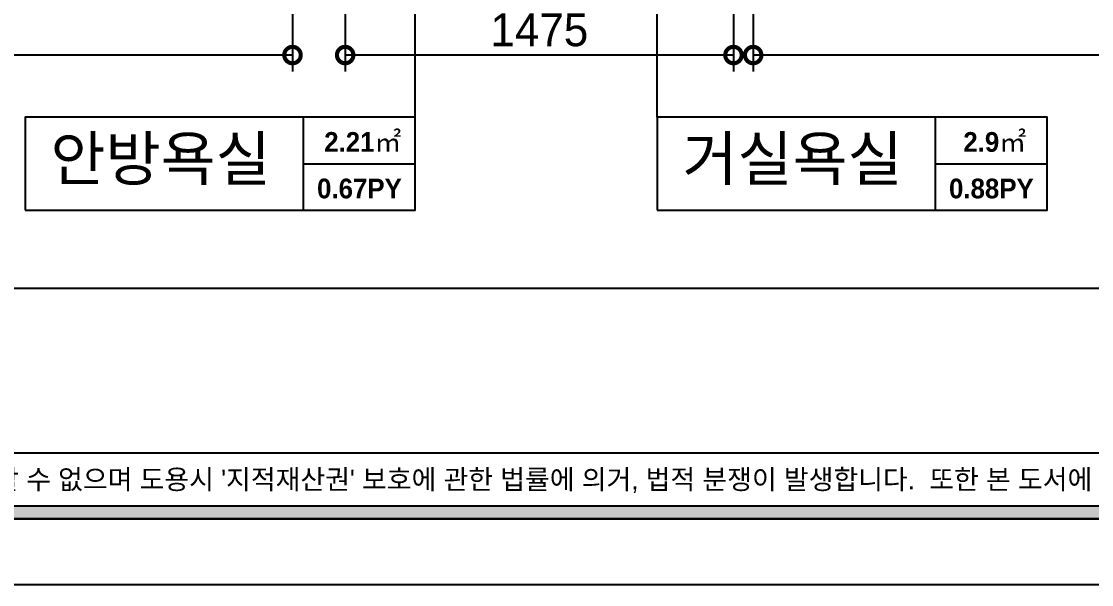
# Model space of a CAD drawing. Header units: millimetres. Extents: x 302328 to 345828, y 111587 to 154829.
# Drawn here: x 310789 to 314855, y 123118 to 125259 of the extents above; entities that cross this region are included whole.
import ezdxf
from ezdxf.enums import TextEntityAlignment as Align

# ---------------------------------------------------------------- set-up
doc = ezdxf.new("R2010")
doc.units = ezdxf.units.MM
doc.header["$LTSCALE"] = 100
doc.header["$PDMODE"] = 3
doc.layers.get('DEFPOINTS').update_dxf_attribs({"color": 248})
for name, color, linetype in [('0-ELC TEXT', 7, 'Continuous'), ('03-TEXT', 3, 'Continuous'), ('07-DIM', 5, 'Continuous'), ('07-DIM WAL', 5, 'Continuous'), ('F-SYM', 7, 'Continuous'), ('FORM(YOURNAME)-11', 1, 'Continuous')]:
    doc.layers.add(name, color=color, linetype=linetype)
doc.styles.add('HY울릉도L', font='Expo M.ttf')
doc.styles.add('YOURNAME', font='HY울릉도M.TTF')
doc.styles.add('넥슨고딕', font='NEXONLv1GothicBold.ttf')
doc.styles.add('코레일둥고', font='Korail_Round_Gothic_Medium.ttf')
doc.dimstyles.new('50', dxfattribs={"dimscale": 50, "dimtxt": 2.5, "dimasz": 2.5, "dimexe": 1.25, "dimexo": 2, "dimtad": 1, "dimdec": 0, "dimtxsty": 'HY울릉도L', "dimblk": 'DOTSMALL', "dimcen": 2.5, "dimclrd": 1, "dimclre": 1, "dimclrt": 2, "dimadec": 0, "dimazin": 0, "dimtfac": 1, "dimtdec": 0, "dimtix": 1, "dimtmove": 0, "dimatfit": 3, "dimldrblk": 'DOTSMALL', "dimfxl": 0, "dimarcsym": 0})

# ---------------------------------------------------------------- blocks, each defined once
blk = doc.blocks.new('FORM-PLAN')
at = {"layer": 'FORM(YOURNAME)-11'}
h = blk.add_hatch(color=256, dxfattribs=at)
h.dxf.hatch_style = 1
h.paths.add_polyline_path([(-71444, 55115), (10556, 55115), (10556, 54915), (-71444, 54915)])
h.paths.add_polyline_path([(-71444, -2085), (10556, -2085), (10556, -2285), (-71444, -2285)])
at = {"layer": 'DEFPOINTS', "color": 158}
blk.add_line((1346, -1285), (-71444, -1285), dxfattribs=at)
for points in [[(-71444, -2285), (10556, -2285), (10556, 55115), (-71444, 55115)], [(-69444, 53115), (-64, 53115), (-64, 1215), (-69444, 1215)]]:
    blk.add_lwpolyline(points, close=True, dxfattribs=at)
at = {"layer": 'FORM(YOURNAME)-11', "color": 250}
blk.add_lwpolyline([(-72444, -3285), (11556, -3285), (11556, 56115), (-72444, 56115)], close=True, dxfattribs=at)
at = {"layer": 'FORM(YOURNAME)-11'}
blk.add_lwpolyline([(-71444, -2085), (10556, -2085), (10556, -2285), (-71444, -2285)], close=True, dxfattribs=at)
at = {"layer": 'FORM(YOURNAME)-11', "color": 1, "style": 'YOURNAME'}
blk.add_text("- 본 도서는 어떠한 경우에도 무단으로 도용할 수 없으며 도용시 '지적재산권' 보호에 관한 법률에 의거, 법적 분쟁이 발생합니다.  또한 본 도서에 관한 모든 저작권은 당사에 있습니다. -", height=300, dxfattribs=at).set_placement((-32990, -1685), align=Align.MIDDLE_CENTER)
at = {"layer": 'FORM(YOURNAME)-11', "color": 3, "style": 'YOURNAME'}
for tag, height, p in [('1', 450, (9905, 18188)), ('2', 450, (9905, 17544)), ('3', 450, (9905, 16257)), ('4', 450, (9905, 14326)), ('5', 515, (9905, 12009)), ('6', 515, (9905, 9757)), ('7', 515, (9905, 7504)), ('8', 515, (9905, 5252)), ('9', 515, (9905, 2999)), ('10', 515, (5655, 811)), ('11', 515, (9905, 747)), ('12', 515, (5655, -1441)), ('13', 515, (9905, -1441))]:
    blk.add_attdef(tag, text='', height=height, dxfattribs=at).set_placement(p, align=Align.MIDDLE_RIGHT)
blk = doc.blocks.new('*U956')
at = {"layer": 'F-SYM', "xscale": 0.2500000000000001, "yscale": 0.2500000000000001, "zscale": 0.2500000000000001}
blk.add_blockref('FORM-PLAN', (320938.8, 123939.3), dxfattribs=at)
blk = doc.blocks.new('_DOTSMALL')
at = {"color": 0, "linetype": 'ByBlock', "const_width": 0.5}
blk.add_lwpolyline([(-0.0625, 0, 1), (0.0625, 0, 1)], format="xyb", close=True, dxfattribs=at)
blk = doc.blocks.new('*D721')
at = {"layer": '07-DIM', "color": 1, "lineweight": -2}
for p, q in [((313569.3, 125730.6), (313569.3, 125068.1)), ((317080.3, 125730.6), (317080.3, 125068.1)), ((317080.3, 125130.6), (313569.3, 125130.6))]:
    blk.add_line(p, q, dxfattribs=at)
at = {"layer": 'DEFPOINTS', "color": 0}
for p in [(313569.3, 125830.6), (317080.3, 125830.6), (313569.3, 125130.6)]:
    blk.add_point(p, dxfattribs=at)
at = {"layer": '07-DIM', "color": 1, "lineweight": -2, "xscale": 125, "yscale": 125, "zscale": 125, "rotation": 180}
blk.add_blockref('_DOTSMALL', (313569.3, 125130.6), dxfattribs=at)
at = {"layer": '07-DIM', "color": 1, "lineweight": -2, "xscale": 125, "yscale": 125, "zscale": 125}
blk.add_blockref('_DOTSMALL', (317080.3, 125130.6), dxfattribs=at)
at = {"layer": '07-DIM', "color": 2, "insert": (315324.8, 125227.5), "char_height": 125, "attachment_point": 5, "style": 'HY울릉도L'}
blk.add_mtext('3511', dxfattribs=at)
blk = doc.blocks.new('*D744')
at = {"layer": '07-DIM', "color": 1, "lineweight": -2}
for p, q in [((312019.3, 125685.6), (312019.3, 125068.1)), ((313494.3, 125685.6), (313494.3, 125068.1)), ((313494.3, 125130.6), (312019.3, 125130.6))]:
    blk.add_line(p, q, dxfattribs=at)
at = {"layer": 'DEFPOINTS', "color": 0}
for p in [(312019.3, 125785.6), (313494.3, 125785.6), (312019.3, 125130.6)]:
    blk.add_point(p, dxfattribs=at)
at = {"layer": '07-DIM', "color": 1, "lineweight": -2, "xscale": 125, "yscale": 125, "zscale": 125, "rotation": 180}
blk.add_blockref('_DOTSMALL', (312019.3, 125130.6), dxfattribs=at)
at = {"layer": '07-DIM', "color": 1, "lineweight": -2, "xscale": 125, "yscale": 125, "zscale": 125}
blk.add_blockref('_DOTSMALL', (313494.3, 125130.6), dxfattribs=at)
at = {"layer": '07-DIM', "color": 2, "insert": (312756.8, 125225.9), "char_height": 125, "attachment_point": 5, "style": 'HY울릉도L'}
blk.add_mtext('1475', dxfattribs=at)
blk = doc.blocks.new('*D745')
at = {"layer": '07-DIM', "color": 1, "lineweight": -2}
for p, q in [((308201.3, 125730.6), (308201.3, 125068.1)), ((311819.3, 125730.6), (311819.3, 125068.1)), ((311819.3, 125130.6), (308201.3, 125130.6))]:
    blk.add_line(p, q, dxfattribs=at)
at = {"layer": 'DEFPOINTS', "color": 0}
for p in [(308201.3, 125830.6), (311819.3, 125830.6), (308201.3, 125130.6)]:
    blk.add_point(p, dxfattribs=at)
at = {"layer": '07-DIM', "color": 1, "lineweight": -2, "xscale": 125, "yscale": 125, "zscale": 125, "rotation": 180}
blk.add_blockref('_DOTSMALL', (308201.3, 125130.6), dxfattribs=at)
at = {"layer": '07-DIM', "color": 1, "lineweight": -2, "xscale": 125, "yscale": 125, "zscale": 125}
blk.add_blockref('_DOTSMALL', (311819.3, 125130.6), dxfattribs=at)
at = {"layer": '07-DIM', "color": 2, "insert": (310010.3, 125227.6), "char_height": 125, "attachment_point": 5, "style": 'HY울릉도L'}
blk.add_mtext('3618', dxfattribs=at)

msp = doc.modelspace()

# ---------------------------------------------------------------- linework, layer by layer
at = {"layer": '0-ELC TEXT'}
for p, q in [((311860.7, 124540.9), (311860.7, 124894.7)), ((314261.2, 124540.9), (314261.2, 124894.7)), ((311860.7, 124717.8), (312285.4, 124717.8)), ((314261.2, 124717.8), (314685.9, 124717.8))]:
    msp.add_line(p, q, dxfattribs=at)
for points in [[(313204, 124894.7), (313204, 127668.7)], [(312285.4, 124894.7), (312285.4, 126157.5)]]:
    msp.add_lwpolyline(points, dxfattribs=at)
for points in [[(310803.5, 124540.9), (312285.4, 124540.9), (312285.4, 124894.7), (310803.5, 124894.7)], [(313204, 124540.9), (314685.9, 124540.9), (314685.9, 124894.7), (313204, 124894.7)]]:
    msp.add_lwpolyline(points, close=True, dxfattribs=at)

# ---------------------------------------------------------------- block references
at = {"layer": '07-DIM WAL'}
msp.add_blockref('*U956', (0, 0), dxfattribs=at)

# ---------------------------------------------------------------- texts
at = {"layer": '03-TEXT'}
for s, height, style, p in [('2.21㎡', 75, '넥슨고딕', (312086.3, 124762.9)), ('2.9㎡', 75, '넥슨고딕', (314486.9, 124762.9)), ('안방욕실', 166.67, '코레일둥고', (311318.2, 124653.9)), ('거실욕실', 166.67, '코레일둥고', (313718.7, 124653.9)), ('0.67PY', 75, '넥슨고딕', (312073.5, 124586)), ('0.88PY', 75, '넥슨고딕', (314474.1, 124586))]:
    msp.add_text(s, height=height, dxfattribs=dict(at, style=style)).set_placement(p, align=Align.CENTER)

# ---------------------------------------------------------------- dimensions: what is measured, and where the dimension line sits
at = {"layer": '07-DIM'}
for base, p1, p2, picture, middle in [((308201.3, 125130.6), (311819.3, 125830.6), (308201.3, 125830.6), '*D745', (310010.3, 125227.6)), ((313569.3, 125130.6), (317080.3, 125830.6), (313569.3, 125830.6), '*D721', (315324.8, 125227.5)), ((312019.3, 125130.6), (313494.3, 125785.6), (312019.3, 125785.6), '*D744', (312756.8, 125225.9))]:
    dim = msp.add_linear_dim(base=base, p1=p1, p2=p2, dimstyle='50', dxfattribs=at)
    dim.commit()
    dim.dimension.update_dxf_attribs({"geometry": picture, "text_midpoint": middle})

doc.saveas('drawing.dxf')
